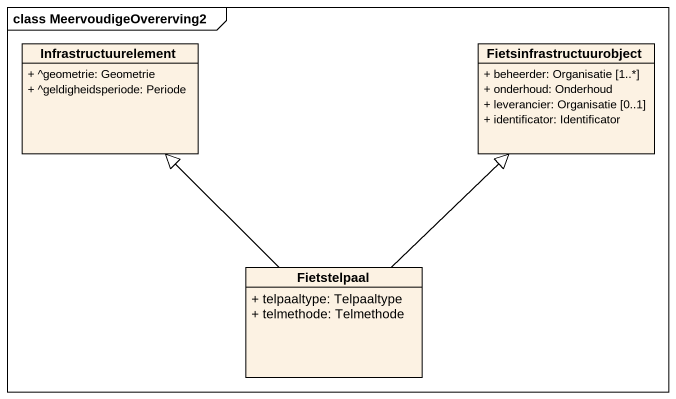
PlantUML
@startuml
mainframe class MeervoudigeOvererving2
hide circle
hide empty members
skinparam classAttributeIconSize 0
class Infrastructuurelement {
  + ^geometrie: Geometrie
  + ^geldigheidsperiode: Periode
}
class Fietsinfrastructuurobject {
  + beheerder: Organisatie [1..*]
  + onderhoud: Onderhoud
  + leverancier: Organisatie [0..1]
  + identificator: Identificator
}
class Fietstelpaal {
  + telpaaltype: Telpaaltype
  + telmethode: Telmethode
}
Fietstelpaal -up-|> Infrastructuurelement
Fietstelpaal -up-|> Fietsinfrastructuurobject
@enduml
